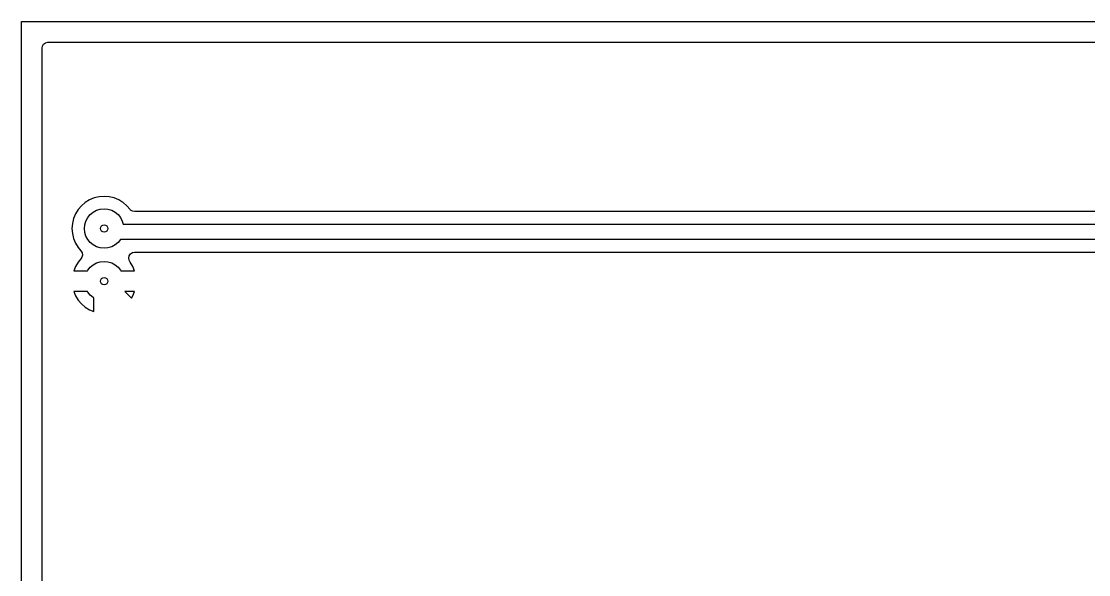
# Model space of a CAD drawing. Extents: x 0.79 to 9.84, y -6.5 to -0.79.
# Drawn here: x 0.787 to 2.817, y -1.839 to -0.787 of the extents above; entities that cross this region are included whole.
import ezdxf

# ---------------------------------------------------------------- set-up
doc = ezdxf.new("R2010")
doc.units = 0
doc.header["$MEASUREMENT"] = 0
doc.layers.add('BLACK', color=7, linetype='CONTINUOUS')

msp = doc.modelspace()

# ---------------------------------------------------------------- linework, layer by layer
at = {"layer": 'BLACK', "linetype": 'CONTINUOUS'}
for p, q in [((0.7874, -0.7874), (9.8425, -0.7874)), ((0.7874, -6.4961), (0.7874, -0.7874)), ((0.8276, -0.8343), (0.8298, -0.8306)), ((0.8298, -0.8306), (0.8333, -0.828)), ((0.8333, -0.828), (0.8375, -0.8268)), ((0.8375, -0.8268), (0.8385, -0.8268)), ((0.8385, -0.8268), (9.7914, -0.8268)), ((0.8268, -0.8385), (0.8276, -0.8343)), ((0.8268, -0.9475), (0.8268, -0.8385)), ((0.8268, -1.0236), (0.8268, -0.9475)), ((0.8268, -1.1811), (0.8268, -1.0236)), ((0.9089, -1.1316), (0.9016, -1.1378)), ((0.9171, -1.1265), (0.9089, -1.1316)), ((0.926, -1.1229), (0.9171, -1.1265)), ((0.9353, -1.1206), (0.926, -1.1229)), ((0.926, -1.1229), (0.926, -1.1229)), ((0.9449, -1.1199), (0.9353, -1.1206)), ((0.9353, -1.1206), (0.9353, -1.1206)), ((0.9545, -1.1206), (0.9449, -1.1199)), ((0.9449, -1.1199), (0.9449, -1.1199)), ((0.9638, -1.1229), (0.9545, -1.1206)), ((0.9545, -1.1206), (0.9545, -1.1206)), ((0.9727, -1.1265), (0.9638, -1.1229)), ((0.9787, -1.1302), (0.9727, -1.1265)), ((0.9809, -1.1316), (0.9787, -1.1302)), ((0.9882, -1.1378), (0.9809, -1.1316)), ((0.8903, -1.1533), (0.8866, -1.1622)), ((0.8953, -1.1451), (0.8903, -1.1533)), ((0.9016, -1.1378), (0.8953, -1.1451)), ((0.9138, -1.1603), (0.9184, -1.1547)), ((0.9184, -1.1547), (0.9241, -1.15)), ((0.9241, -1.15), (0.9306, -1.1465)), ((0.9306, -1.1465), (0.9376, -1.1444)), ((0.9376, -1.1444), (0.9449, -1.1437)), ((0.9449, -1.1437), (0.9522, -1.1444)), ((0.9522, -1.1444), (0.9592, -1.1465)), ((0.9592, -1.1465), (0.9657, -1.15)), ((0.9657, -1.15), (0.9713, -1.1547)), ((0.9713, -1.1547), (0.976, -1.1603)), ((0.9942, -1.1449), (0.9882, -1.1378)), ((0.9882, -1.1378), (0.9882, -1.1378)), ((0.9882, -1.1378), (0.9882, -1.1378)), ((0.9952, -1.1459), (0.9942, -1.1449)), ((0.9989, -1.1482), (0.9952, -1.1459)), ((1.0032, -1.149), (0.9989, -1.1482)), ((2.8842, -1.149), (1.0032, -1.149)), ((0.8844, -1.1715), (0.8836, -1.1811)), ((0.8866, -1.1622), (0.8844, -1.1715)), ((0.8844, -1.1715), (0.8844, -1.1715)), ((0.8866, -1.1622), (0.8866, -1.1622)), ((0.9075, -1.1811), (0.9082, -1.1738)), ((0.9082, -1.1738), (0.9103, -1.1668)), ((0.9103, -1.1668), (0.9138, -1.1603)), ((0.976, -1.1603), (0.9794, -1.1668)), ((0.9794, -1.1668), (0.9812, -1.1726)), ((0.9812, -1.1726), (2.8874, -1.1726)), ((0.8268, -1.3008), (0.8268, -1.1811)), ((0.8836, -1.1811), (0.8836, -1.1811)), ((0.8836, -1.1811), (0.8844, -1.1907)), ((0.8844, -1.1907), (0.8844, -1.1907)), ((0.8844, -1.1907), (0.8866, -1.2)), ((0.9082, -1.1884), (0.9075, -1.1811)), ((0.9103, -1.1954), (0.9082, -1.1884)), ((0.9138, -1.2019), (0.9103, -1.1954)), ((0.8866, -1.2), (0.8866, -1.2)), ((0.8866, -1.2), (0.8903, -1.2089)), ((0.8903, -1.2089), (0.8953, -1.2171)), ((0.8953, -1.2171), (0.8953, -1.2171)), ((0.8953, -1.2171), (0.9008, -1.2235)), ((0.9184, -1.2075), (0.9138, -1.2019)), ((0.9241, -1.2122), (0.9184, -1.2075)), ((0.9306, -1.2157), (0.9241, -1.2122)), ((0.9376, -1.2178), (0.9306, -1.2157)), ((0.9449, -1.2185), (0.9376, -1.2178)), ((0.9522, -1.2178), (0.9449, -1.2185)), ((0.9592, -1.2157), (0.9522, -1.2178)), ((0.9657, -1.2122), (0.9592, -1.2157)), ((0.9713, -1.2075), (0.9657, -1.2122)), ((0.9757, -1.2022), (0.9713, -1.2075)), ((2.8813, -1.2022), (0.9757, -1.2022)), ((0.9008, -1.2235), (0.9029, -1.2272)), ((0.9027, -1.2357), (0.9008, -1.2388)), ((0.9036, -1.2315), (0.9027, -1.2357)), ((0.9029, -1.2272), (0.9036, -1.2315)), ((0.9917, -1.2372), (0.9926, -1.233)), ((0.9923, -1.2415), (0.9917, -1.2372)), ((0.9926, -1.233), (0.995, -1.2294)), ((0.995, -1.2294), (0.9985, -1.2269)), ((0.9985, -1.2269), (1.0027, -1.2258)), ((1.0027, -1.2258), (1.0034, -1.2258)), ((1.0034, -1.2258), (2.8666, -1.2258)), ((0.8903, -1.2533), (0.887, -1.2614)), ((0.8954, -1.2451), (0.8903, -1.2533)), ((0.8903, -1.2533), (0.8903, -1.2533)), ((0.9008, -1.2388), (0.8954, -1.2451)), ((0.9138, -1.2603), (0.9184, -1.2547)), ((0.9184, -1.2547), (0.9241, -1.25)), ((0.9241, -1.25), (0.9306, -1.2465)), ((0.9306, -1.2465), (0.9376, -1.2444)), ((0.9376, -1.2444), (0.9449, -1.2437)), ((0.9449, -1.2437), (0.9522, -1.2444)), ((0.9522, -1.2444), (0.9592, -1.2465)), ((0.9592, -1.2465), (0.9657, -1.25)), ((0.9657, -1.25), (0.9713, -1.2547)), ((0.9713, -1.2547), (0.976, -1.2603)), ((0.9942, -1.2447), (0.9923, -1.2415)), ((0.9944, -1.2451), (0.9941, -1.2447)), ((0.9941, -1.2447), (0.9942, -1.2447)), ((0.9994, -1.2533), (0.9944, -1.2451)), ((1.0028, -1.2614), (0.9994, -1.2533)), ((0.9994, -1.2533), (0.9994, -1.2533)), ((0.887, -1.2614), (0.9132, -1.2614)), ((0.9132, -1.2614), (0.9138, -1.2603)), ((0.976, -1.2603), (0.9766, -1.2614)), ((0.9766, -1.2614), (1.0028, -1.2614)), ((0.8268, -1.5374), (0.8268, -1.3008)), ((0.9132, -1.3008), (0.887, -1.3008)), ((0.887, -1.3008), (0.8903, -1.3089)), ((0.8903, -1.3089), (0.8903, -1.3089)), ((0.8903, -1.3089), (0.8954, -1.3171)), ((0.8954, -1.3171), (0.9016, -1.3244)), ((0.9138, -1.3019), (0.9132, -1.3008)), ((0.9184, -1.3075), (0.9138, -1.3019)), ((0.9241, -1.3122), (0.9184, -1.3075)), ((0.9252, -1.3128), (0.9241, -1.3122)), ((0.9252, -1.339), (0.9252, -1.3128)), ((1.0028, -1.3008), (0.9842, -1.3008)), ((0.9842, -1.3008), (0.9967, -1.3133)), ((0.9967, -1.3133), (0.9994, -1.3089)), ((0.9994, -1.3089), (1.0028, -1.3008)), ((0.9994, -1.3089), (0.9994, -1.3089)), ((0.9016, -1.3244), (0.9016, -1.3244)), ((0.9016, -1.3244), (0.9089, -1.3306)), ((0.9089, -1.3306), (0.9171, -1.3356)), ((0.9171, -1.3356), (0.9171, -1.3356)), ((0.9171, -1.3356), (0.9252, -1.339)), ((0.8268, -1.6874), (0.8268, -1.5374)), ((0.8268, -1.9374), (0.8268, -1.6874))]:
    msp.add_line(p, q, dxfattribs=at)
at = {"layer": 'BLACK'}
for centre in [(0.9449, -1.1811), (0.9449, -1.2811)]:
    msp.add_circle(centre, 0.00689, dxfattribs=at)

doc.saveas('drawing.dxf')
